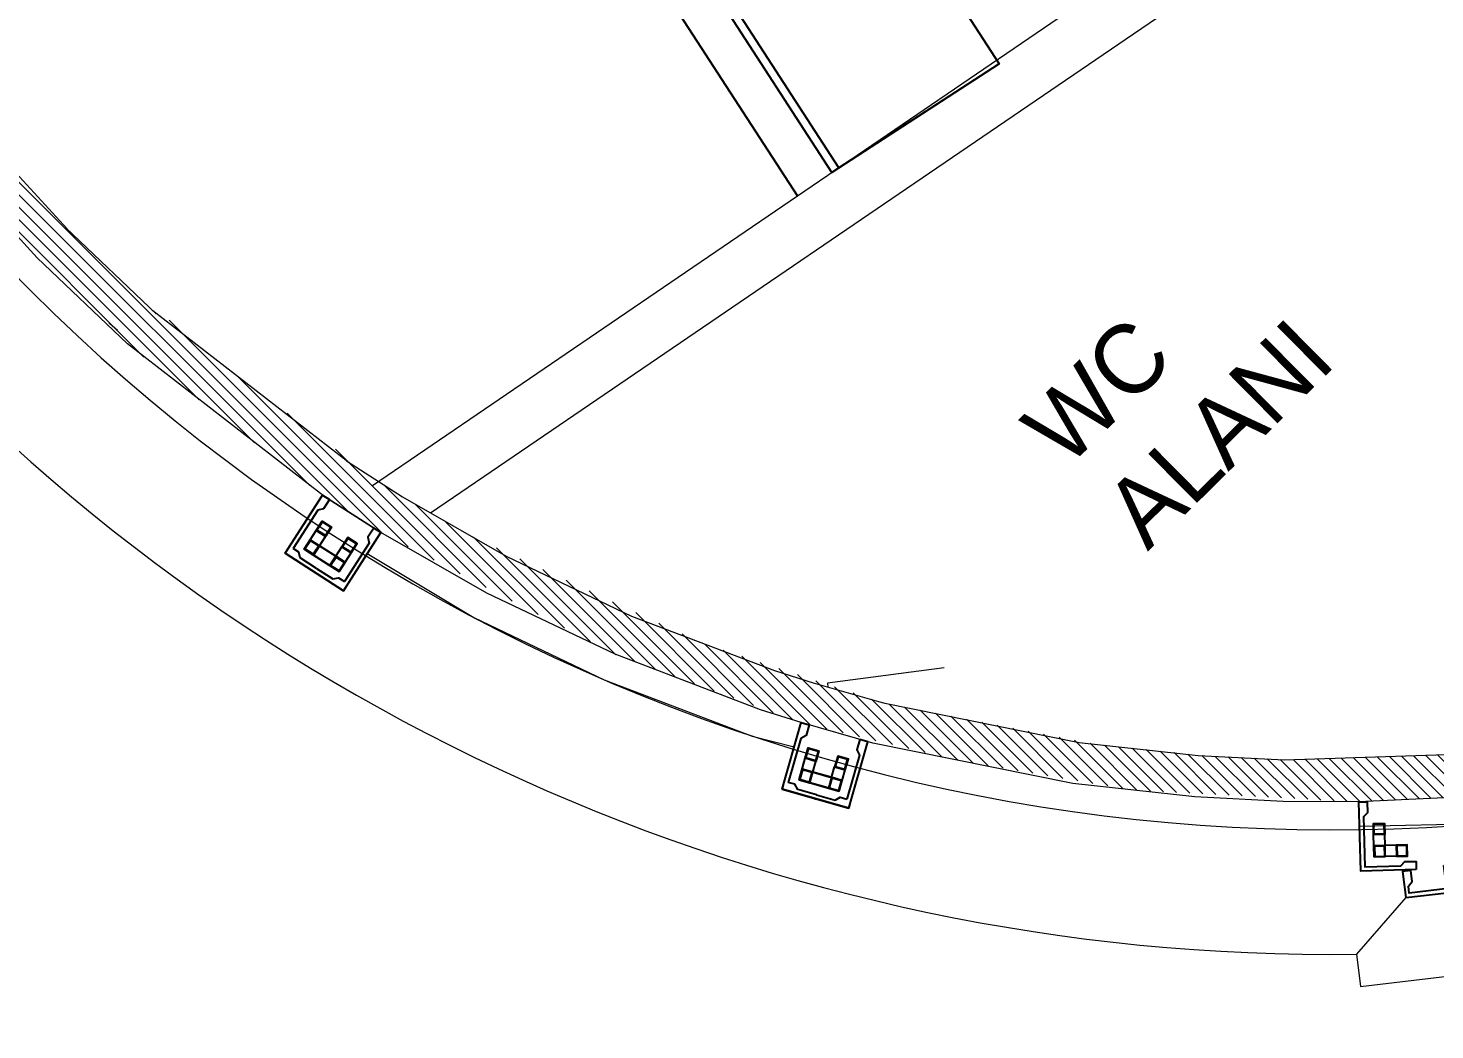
# Model space of a CAD drawing. Header units: millimetres. Extents: x 8159 to 14952, y 6817 to 11888.
# Drawn here: x 9025 to 9532, y 7381 to 7743 of the extents above; entities that cross this region are included whole.
import ezdxf

# ---------------------------------------------------------------- set-up
doc = ezdxf.new("R2010")
doc.units = ezdxf.units.MM
doc.header["$LTSCALE"] = 5
doc.layers.add('200-EquipBorder-2d', color=9, linetype='Continuous')
doc.layers.add('200-EquipID-2d', color=7, linetype='Continuous')
for name, color, linetype, lineweight in [('3-YANGIN-DOLABI', 7, 'Continuous', 0), ('A-DUVAR', 5, 'Continuous', 18), ('anted', 10, 'Continuous', 0), ('BEYAZ', 250, 'Continuous', 5), ('FIBROBETON', 1, 'Continuous', 18), ('kesit', 7, 'Continuous', 0), ('S-Fibrobeton', 26, 'Continuous', 25), ('S-Karkas', 48, 'Continuous', 25), ('S-Ölçü', 140, 'Continuous', 5), ('SİLİKON', 1, 'Continuous', 0), ('SİYAH', 253, 'Continuous', 5), ('YAZI', 250, 'Continuous', 30)]:
    doc.layers.add(name, color=color, linetype=linetype, lineweight=lineweight)

# ---------------------------------------------------------------- blocks, each defined once
blk = doc.blocks.new('*U16')
at = {"layer": 'S-Fibrobeton'}
blk.add_lwpolyline([(-2328.371037465215, -9776.393320296884), (-2331.741474867933, -9766.97843040351), (-2317.622454291952, -9761.924250528991), (-2320.824369825845, -9752.980105132132), (-2323.648836794296, -9753.991236352143), (-2322.300661833184, -9757.757192309704), (-2320.38286273862, -9758.663860183387), (-2319.540345334845, -9761.017325814648), (-2333.659273962661, -9766.0717625301), (-2330.288836558977, -9775.486652424013), (-2402.783488739699, -9801.439020432488), (-2406.153926143374, -9792.024130538806), (-2420.276260983965, -9797.079786644326), (-2421.118870334942, -9794.72606417086), (-2420.212202461677, -9792.808265077187), (-2421.560377422791, -9789.042309119637), (-2424.384844391254, -9790.053440339656), (-2421.182928858671, -9798.997585738636), (-2407.060594016206, -9793.941929633384), (-2403.690156613442, -9803.356819527467)], close=True, dxfattribs=at)
at = {"layer": 'S-Karkas', "elevation": 4.9887209528e-06}
for points in [[(-2334.892496615914, -9757.624986406368), (-2406.617851585192, -9783.301954171777)], [(-2333.544321631522, -9761.390942355676), (-2405.269676601896, -9787.067910118049)]]:
    blk.add_lwpolyline(points, dxfattribs=at)
for points in [[(-2334.89249662616, -9757.624986377752), (-2338.658452575443, -9758.973161361811), (-2337.310277591039, -9762.739117311154), (-2333.544321641757, -9761.390942327092)], [(-2335.013385674248, -9757.880692924373), (-2338.402746028116, -9759.094050409893), (-2337.189388541994, -9762.483410764447), (-2333.800028188552, -9761.270053278731)], [(-2410.383807535129, -9784.650129152804), (-2406.617851586307, -9783.301954168675), (-2405.269676601904, -9787.067910118016), (-2409.035632551191, -9788.416085102077)], [(-2410.128100988782, -9784.7710182011), (-2406.738740634892, -9783.55766071545), (-2405.525383148746, -9786.947021069884), (-2408.914743502637, -9788.160378555523)]]:
    blk.add_lwpolyline(points, close=True, dxfattribs=at)
blk = doc.blocks.new('asdasd')
at = {"layer": 'S-Fibrobeton'}
blk.add_lwpolyline([(-4008.700841526541, -9129.742132902837), (-4027.393042737137, -9136.928801438657), (-4018.421360440622, -9160.263743052856), (-4015.620545517228, -9159.18929118926), (-4017.047490756939, -9155.4715654589), (-4018.990636689671, -9154.606336016808), (-4025.455302877705, -9137.792030397482), (-4013.280604382312, -9133.12155847094), (-4011.360704740543, -9133.976436979001), (-4007.626330624486, -9132.543101721189)], close=True, dxfattribs=at)
at = {"layer": 'S-Karkas'}
for points in [[(-4013.440248592273, -9136.92113148657), (-4020.93177266036, -9139.801428980632), (-4018.051475166294, -9147.29295304872)], [(-4012.004791578357, -9140.654690534077), (-4015.762756598937, -9142.09953101422), (-4014.317916118789, -9145.857496034801)]]:
    blk.add_lwpolyline(points, dxfattribs=at)
for points in [[(-4020.931772660359, -9139.801428980636), (-4017.198213612856, -9138.365971966718), (-4015.762756598937, -9142.09953101422), (-4019.496315646441, -9143.53498802814)], [(-4020.673321857286, -9139.916334082316), (-4017.313118714535, -9138.624422769788), (-4016.021207402009, -9141.98462591254), (-4019.381410544762, -9143.276537225065)], [(-4013.440248592273, -9136.921131486572), (-4009.706689544771, -9135.485674472653), (-4008.271232530854, -9139.219233520156), (-4012.004791578357, -9140.654690534077)], [(-4013.181797789203, -9137.03603658825), (-4009.821594646449, -9135.744125275723), (-4008.529683333925, -9139.104328418474), (-4011.889886476679, -9140.396239731002)], [(-4018.051475166294, -9147.29295304872), (-4016.616018152375, -9151.026512096225), (-4012.882459104871, -9149.591055082303), (-4014.317916118789, -9145.857496034801)], [(-4017.793024363222, -9147.407858150396), (-4016.501113050696, -9150.768061293153), (-4013.140909907945, -9149.476149980626), (-4014.432821220471, -9146.115946837872)]]:
    blk.add_lwpolyline(points, close=True, dxfattribs=at)
blk = doc.blocks.new('adasd')
at = {"layer": 'S-Fibrobeton'}
for points in [[(-3119.844803836985, -9284.979790138343), (-3119.847033945998, -9281.97979096723), (-3094.820886269996, -9281.97979096723), (-3094.820886269996, -9306.98000263369), (-3097.820720610329, -9306.9822326212), (-3097.822983401691, -9303.000065848815), (-3096.319770800076, -9301.495143931346), (-3096.319770800076, -9284.978939692615)], [(-3094.82311637901, -9284.979790138343), (-3094.820886269996, -9281.97979096723), (-3119.847033945998, -9281.97979096723), (-3119.847033945998, -9306.98000263369), (-3116.847199605664, -9306.9822326212), (-3116.844936814303, -9303.000065848815), (-3118.348149415919, -9301.495143931346), (-3118.348149415919, -9284.978939692615)], [(-3107.333960107997, -9283.486823910498), (-3114.359575150916, -9283.490599015173), (-3115.844804482762, -9284.977517213943), (-3118.348149415919, -9284.978939692615)], [(-3107.333960107767, -9283.486823910498), (-3100.308345065077, -9283.490599015173), (-3098.823115733232, -9284.977517213943), (-3096.319770800076, -9284.978939692615)]]:
    blk.add_lwpolyline(points, dxfattribs=at)
at = {"layer": 'S-Karkas'}
for points in [[(-3110.847033945998, -9286.97979096723), (-3114.847033945997, -9286.97979096723), (-3114.847033945997, -9290.97979096723), (-3110.847033945998, -9290.97979096723)], [(-3111.047033945999, -9287.179790967231), (-3114.647033945997, -9287.179790967231), (-3114.647033945998, -9290.77979096723), (-3111.047033945998, -9290.77979096723)], [(-3099.820886269995, -9286.97979096723), (-3103.820886269996, -9286.97979096723), (-3103.820886269996, -9290.97979096723), (-3099.820886269995, -9290.97979096723)], [(-3100.020886269996, -9287.179790967231), (-3103.620886269995, -9287.179790967231), (-3103.620886269995, -9290.77979096723), (-3100.020886269997, -9290.779790967228)], [(-3114.847033945999, -9295.005938643233), (-3114.847033945999, -9299.005938643233), (-3110.847033945998, -9299.005938643233), (-3110.847033945998, -9295.005938643233)], [(-3114.647033945997, -9295.205938643232), (-3114.647033945997, -9298.805938643232), (-3111.047033946, -9298.805938643234), (-3111.047033946, -9295.205938643232)], [(-3099.820886269995, -9295.005938643233), (-3099.820886269995, -9299.005938643233), (-3103.820886269996, -9299.005938643233), (-3103.820886269996, -9295.005938643233)], [(-3100.020886269997, -9295.205938643232), (-3100.020886269997, -9298.805938643232), (-3103.620886269994, -9298.805938643234), (-3103.620886269994, -9295.205938643232)]]:
    blk.add_lwpolyline(points, close=True, dxfattribs=at)
for points in [[(-3101.820886269994, -9286.97979096723), (-3114.847033945999, -9286.979790967227), (-3114.847033945999, -9295.005938643233)], [(-3112.847033945999, -9286.97979096723), (-3099.820886269995, -9286.979790967227), (-3099.820886269995, -9295.005938643233)], [(-3112.847033945997, -9290.97979096723), (-3103.820886269996, -9290.97979096723), (-3103.820886269996, -9295.005938643233)], [(-3101.820886269996, -9290.97979096723), (-3110.847033945998, -9290.97979096723), (-3110.847033945998, -9295.005938643233)]]:
    blk.add_lwpolyline(points, dxfattribs=at)
blk = doc.blocks.new('A$C23C11219')
at = {"layer": 'FIBROBETON'}
for p, q in [((5193.701456291874, 1031.5486886129), (5212.560715024581, 1050.947655391892)), ((5645.958009771593, 800.2120220837787), (5648.689715446961, 797.504359980041)), ((5648.689715446961, 797.504359980041), (5648.788522017329, 797.4064230724796))]:
    blk.add_line(p, q, dxfattribs=at)
blk.add_lwpolyline([(5212.560715016501, 1050.947655391543), (5211.847015109764, 1062.70510632214), (5062.126219260188, 1053.616765772451), (5063.058224512773, 1038.262965217229)], dxfattribs=at)
blk.add_lwpolyline([(5744.384937659168, 772.2525854216271, 0.2222189918624032), (5212.560715016501, 1050.947655391543, 0.2222189918624032)], format="xyb", dxfattribs=at)
blk.add_lwpolyline([(4170.990747755426, 707.80850754319), (4330.647340640495, -537.5282950992986, 0.0791181024765921), (6057.442217657468, 175.6914482803604), (5734.14981339181, 708.9886360769177, 0.2883040703584448), (5090.272659662144, 1000.52753596257, -0.0322071867154459)], format="xyb", close=True, dxfattribs=at)
at = {"layer": 'S-Ölçü'}
for p in [(5404.375514010753, 983.6700477414197), (5580.255842374194, 891.4303992496114)]:
    blk.add_point(p, dxfattribs=at)
for name, p, rotation in [('*U16', (131.2909442795499, -7700.832445314751), 163.7768369976344), ('adasd', (11400.00681778471, 8720.655555252779), 340.7360274368607)]:
    blk.add_blockref(name, p, dxfattribs=dict(at, rotation=rotation))
at = {"layer": 'S-Ölçü', "xscale": -1}
for name, p, rotation in [('asdasd', (-1603.645132213038, 8320.839443251196), 19.23739627313883), ('adasd', (8535.997072691946, 10222.67525275867), 323.9147660570675)]:
    blk.add_blockref(name, p, dxfattribs=dict(at, rotation=rotation))

msp = doc.modelspace()

# ---------------------------------------------------------------- hatches: boundary and pattern name
at = {"layer": 'SİYAH', "extrusion": (0.001392939749534201, 9.128210140700004e-05, 0.9999990256927414)}
h = msp.add_hatch(dxfattribs=at)
h.set_pattern_fill('ANSI31', color=256, scale=1.000000000000001, angle=-90.00042955767077, style=0)
h.set_pattern_definition([(314.999570442329, (-108222.9569078741, 59049.32011904036), (2.24508086188855, 2.245047198519847), [])])
h.paths.add_polyline_path([(9333.672583147032, 7499.364862260172), (9268.000775882821, 7520.999351140297), (9183.268582145734, 7560.27892604873), (9173.642108963533, 7565.773871794325), (9173.740732904924, 7565.842229647078), (9154.34655134903, 7577.166476841721), (9092.16111606414, 7623.408782468377), (9055.947182944037, 7654.538555730858), (9044.534741209027, 7664.879222907311), (9045.502062459032, 7665.549688948693), (8981.08290174693, 7733.459672505382), (8968.64560328234, 7724.834101945333), (9027.768770371527, 7660.144664575488), (9060.27117187532, 7629.135977097128), (9130.71317914212, 7574.538915365873), (9150.496403813326, 7561.807803496104), (9236.29635486233, 7517.019004490077), (9303.43325878062, 7492.336119294221), (9361.74473047052, 7478.395676888566), (9423.501583637022, 7467.945056430875), (9504.785729556716, 7463.706595229229), (9548.74581280152, 7465.849089889973), (9573.478170397539, 7467.008851551956), (9572.750632993142, 7482.018461845433), (9515.39739403122, 7480.116215213155), (9479.865021736616, 7478.937705738204), (9449.567497870528, 7480.328645290323), (9409.81227794152, 7484.544576588476)])

# ---------------------------------------------------------------- linework, layer by layer
at = {"layer": '200-EquipBorder-2d', "elevation": 7.891434182694577}
for points in [[(9314.695670166486, 7691.068484810778), (9202.719203680843, 7863.976758046587), (9263.153163258408, 7903.114163808559), (9375.129629744051, 7730.20589057275)], [(9317.289635751868, 7692.748352957053), (9205.313169266225, 7865.656626192862), (9263.153163258408, 7903.114163808559), (9375.129629744051, 7730.20589057275)]]:
    msp.add_lwpolyline(points, close=True, dxfattribs=at)
at = {"layer": '200-EquipID-2d'}
for p, q in [((9314.70747011902, 7691.050263933832, 7.89012065379228), (9103.034396563042, 8017.90488605016, 31.45281712968421)), ((9302.312393592047, 7682.595016587587, 7.868377019070952), (9098.801161814337, 7996.846544387797, 37.71667929933265))]:
    msp.add_line(p, q, dxfattribs=at)
at = {"layer": 'A-DUVAR', "extrusion": (0, 0.0106729769486166, 0.9999430421594294)}
for p, q in [((8981.28020425121, 7733.473205323695, 135.3894849154929), (9038.693243216292, 7670.656050609323, 136.0599691490668)), ((9027.967208190303, 7660.158274455796, 136.1720180540282), (8968.843021962797, 7724.847641550252, 135.4815506026818)), ((9070.824102039687, 7640.001321840202, 136.3871649989605), (9038.3212079774, 7671.009975103094, 136.0561915059436)), ((9060.470102252677, 7629.149621192904, 136.502991547056), (9027.967208190303, 7660.158274455796, 136.1720180540282)), ((9140.47765818559, 7586.156465683554, 136.9618826421991), (9069.654694297997, 7641.007335338232, 136.3764272284823)), ((9131.293066140299, 7574.298751538226, 137.0884469607619), (9060.470102252677, 7629.149621192904, 136.502991547056)), ((9151.957075560878, 7561.008854724685, 137.2302978026229), (9131.293066140299, 7574.298751538226, 137.0884469607619)), ((9190.23402915328, 7539.159986568804, 137.4635035516946), (9151.957075560878, 7561.008854724685, 137.2302978026229)), ((9236.497122925886, 7517.032779736808, 137.699680172263), (9190.23402915328, 7539.159986568804, 137.4635035516946)), ((9289.028197036596, 7497.035753415563, 137.9131201303135), (9236.497122925886, 7517.032779736808, 137.699680172263)), ((9307.987141851196, 7506.705722136059, 137.8099068982607), (9331.614521082583, 7499.955533073822, 137.8819556142563)), ((9303.634458953084, 7492.349927023359, 137.9631346960994), (9289.028197036596, 7497.035753415563, 137.9131201303135)), ((9329.505368215503, 7484.95877597676, 138.0420247742553), (9303.634458953084, 7492.349927023359, 137.9631346960994)), ((9401.68723202151, 7470.386442283954, 138.1975638150136), (9329.505368215503, 7484.95877597676, 138.0420247742553)), ((9445.719293839798, 7465.531363895119, 138.2493849063566), (9401.68723202151, 7470.386442283954, 138.1975638150136)), ((9477.701529548887, 7463.890663120503, 138.2668970653551), (9445.719293839798, 7465.531363895119, 138.2493849063566)), ((9504.987550725002, 7463.720456335155, 138.2687137819309), (9477.701529548887, 7463.890663120503, 138.2668970653551)), ((9548.947644761798, 7465.862954506869, 138.2458456458077), (9504.987550725002, 7463.720456335155, 138.2687137819309))]:
    msp.add_line(p, q, dxfattribs=at)
for points, elevation in [([(9139.5307939713, 7584.951800018702), (9159.7377914585, 7571.943883557711), (9197.197583364794, 7550.560241503645), (9242.41175925869, 7528.933490509838), (9293.991271792887, 7509.297577119304), (9307.987141851196, 7504.807314428568)], 217.9209546759552), ([(9331.614521082496, 7498.056740868165), (9333.873708154983, 7497.479841950847), (9403.998142498376, 7483.322063104583), (9446.926630403706, 7478.588397743833), (9478.132803234103, 7476.987418099826), (9572.952247840707, 7480.13250069638)], 217.9209546759562)]:
    msp.add_lwpolyline(points, dxfattribs=dict(at, elevation=elevation))
at = {"layer": 'anted', "ltscale": 3, "extrusion": (0, 0.0106729769486166, 0.9999430421594294), "elevation": 217.9209546759566}
msp.add_lwpolyline([(11856.75959861381, 9414.67589716946), (11856.75959861369, 7096.247820244042), (8385.900081329082, 7096.247820244027), (8385.900081329082, 9414.67589716943)], close=True, dxfattribs=at)
msp.add_lwpolyline([(11856.75959861381, 9414.67589716946), (11856.75959861369, 7096.247820244042), (8385.900081329082, 7096.247820244027), (8385.900081329082, 9414.67589716943)], close=True, dxfattribs=at)
msp.add_lwpolyline([(11856.75959861381, 9414.67589716946), (11856.75959861369, 7096.247820244042), (8385.900081329082, 7096.247820244027), (8385.900081329082, 9414.67589716943)], close=True, dxfattribs=at)
msp.add_lwpolyline([(11856.75959861381, 9414.67589716946), (11856.75959861369, 7096.247820244042), (8385.900081329082, 7096.247820244027), (8385.900081329082, 9414.67589716943)], close=True, dxfattribs=at)
at = {"layer": 'BEYAZ', "extrusion": (0.001262165781881, 0.0010847796728677, 0.9999986150943412), "elevation": 174.5102162386212}
msp.add_lwpolyline([(9355.136449209236, 7511.960027833846), (9312.931246253114, 7506.404588631883), (9313.115330406708, 7505.00608371105)], dxfattribs=at)
at = {"layer": 'kesit'}
for p, q in [((9148.941691599442, 7578.004829091442, 146.6883078956798), (9516.814980187006, 7828.947987071553, 208.6530905308153)), ((9169.857246593549, 7568.062181052504, 148.3129382349921), (9523.805980535904, 7809.506764864413, 207.9322610918581))]:
    msp.add_line(p, q, dxfattribs=at)
at = {"layer": 'SİLİKON', "extrusion": (0, 0.0106729769486166, 0.9999430421594294)}
for points, elevation in [([(9131.293066140299, 7572.404194002936), (9151.957075560791, 7559.11354018263)], 217.9209546759564), ([(9147.062287182087, 7551.508530216065), (9185.49319354489, 7528.445982934068), (9232.55403203739, 7505.935940109543), (9286.014369287679, 7485.584011591928), (9301.151367616292, 7481.759745165446)], 217.9209546759594), ([(9505.219951990706, 7453.094399487073), (9549.546764404198, 7453.972123391788), (9573.476752571505, 7456.37314577541)], 217.920954675967)]:
    msp.add_lwpolyline(points, dxfattribs=dict(at, elevation=elevation))
at = {"layer": 'YAZI', "linetype": 'Continuous', "ltscale": 10, "extrusion": (0, 0.0106729769486166, 0.9999430421594294)}
for points, elevation in [([(8159.109881424205, 9661.148357992535), (12372.46505696071, 9661.148357992637), (12372.46505696071, 6815.050661972349), (8159.109881424292, 6815.050661972349)], 240.5073596205836), ([(8159.109881424205, 9661.148357992535), (12372.46505696071, 9661.148357992637), (12372.46505696071, 6815.050661972349), (8159.109881424292, 6815.050661972349)], 240.5073596205836), ([(8159.109881424205, 9661.148357992535), (12372.46505696071, 9661.148357992637), (12372.46505696071, 6815.050661972349), (8159.109881424292, 6815.050661972349)], 240.5073596205836), ([(8159.109881424205, 9661.148357992535), (12372.46505696071, 9661.148357992637), (12372.46505696071, 6815.050661972349), (8159.109881424292, 6815.050661972349)], 240.5073596205836), ([(8199.969989806215, 9620.288249607886), (12331.6049485812, 9620.288249607944), (12331.6049485812, 6855.910770350232), (8199.969989806215, 6855.910770350145)], 240.5073596205904), ([(8254.372904811293, 9565.88533460425), (12277.20203357371, 9565.88533460425), (12277.20203357359, 6910.313685353765), (8254.37290481141, 6910.313685353765)], 240.5073596205908)]:
    msp.add_lwpolyline(points, close=True, dxfattribs=dict(at, elevation=elevation))

# ---------------------------------------------------------------- block references
at = {"layer": '3-YANGIN-DOLABI', "extrusion": (0, 0.0106729769486166, 0.9999430421594294), "rotation": 183.318814803488}
msp.add_blockref('A$C23C11219', (14647.13212257051, 8757.753626397733, 217.9209546759612), dxfattribs=at)

# ---------------------------------------------------------------- texts
at = {"layer": 'kesit', "insert": (9381.843505618837, 7601.478968506111, 167.7567822218316), "char_height": 25, "attachment_point": 1, "rotation": 44.680387754693186}
msp.add_mtext_dynamic_manual_height_columns('WC ALANI  ', width=133.3097464977182, gutter_width=12.5, heights=[0], dxfattribs=at)

doc.saveas('drawing.dxf')
